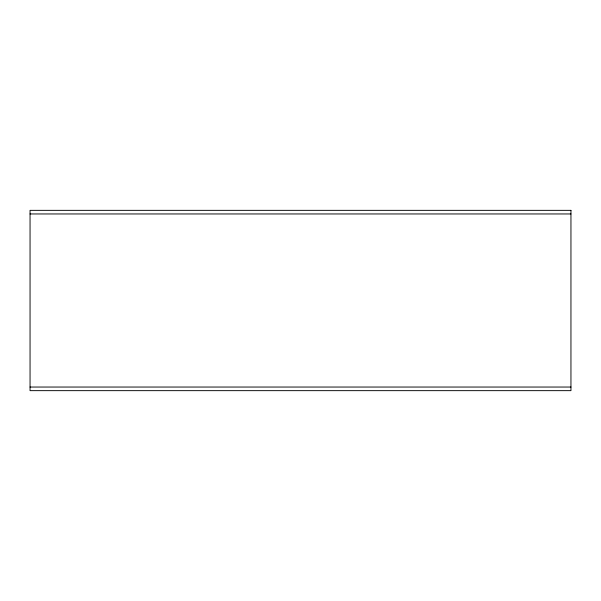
<?xml version="1.0" encoding="UTF-8"?>
<svg xmlns="http://www.w3.org/2000/svg" width="601" height="601" viewBox="0 0 601 601"><rect width="100%" height="100%" fill="white"/><g stroke="black" fill="none" stroke-linecap="round" stroke-linejoin="round"><path stroke-width="0.9" d="M30.05 213.956L570.95 213.956M30.05 387.044L570.95 387.044M570.95 210.35L30.05 210.35L30.05 390.65L570.95 390.65L570.95 210.35"/></g></svg>
